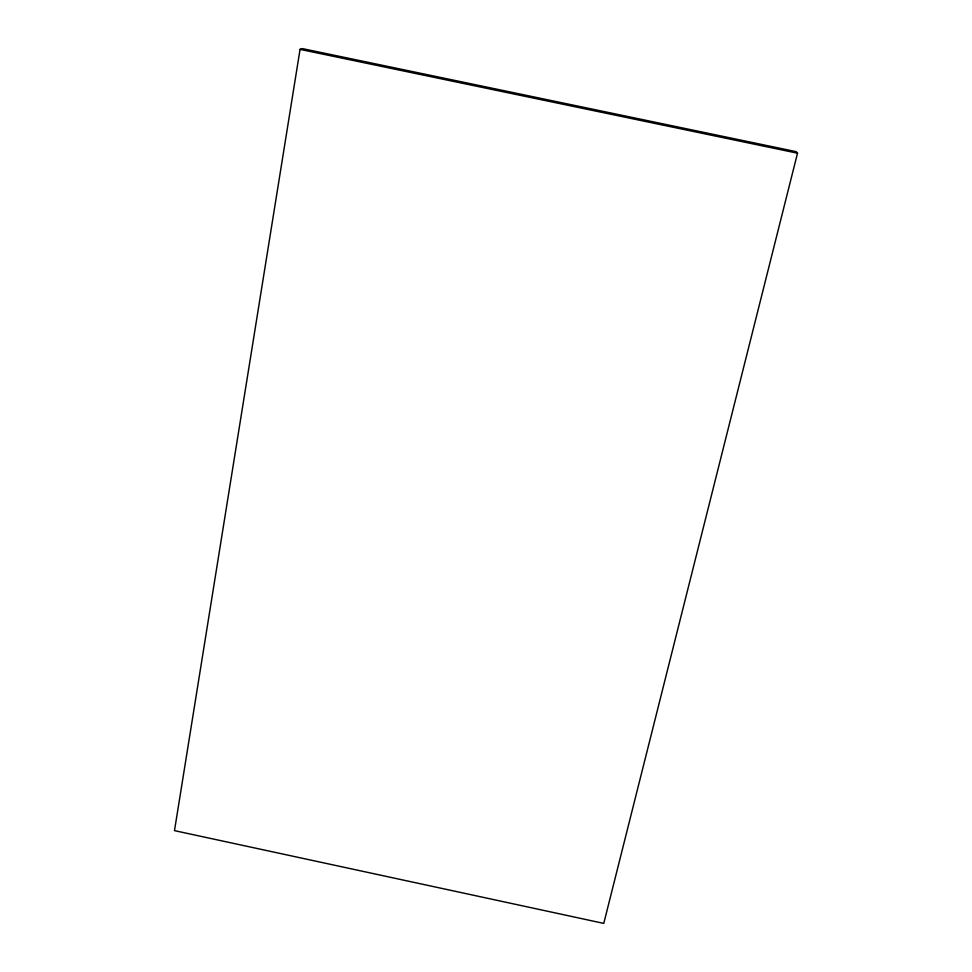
<?xml version="1.0" encoding="UTF-8"?>
<svg xmlns="http://www.w3.org/2000/svg" width="972" height="972" viewBox="0 0 972 972"><rect width="100%" height="100%" fill="white"/><g stroke="black" fill="none" stroke-linecap="round" stroke-linejoin="round"><path stroke-width="1.46" d="M300.056 49.378L174.486 830.635L603.77 923.4L797.514 153.199L796.226 151.668L302.341 48.6L300.056 49.378L797.514 153.199"/></g></svg>
